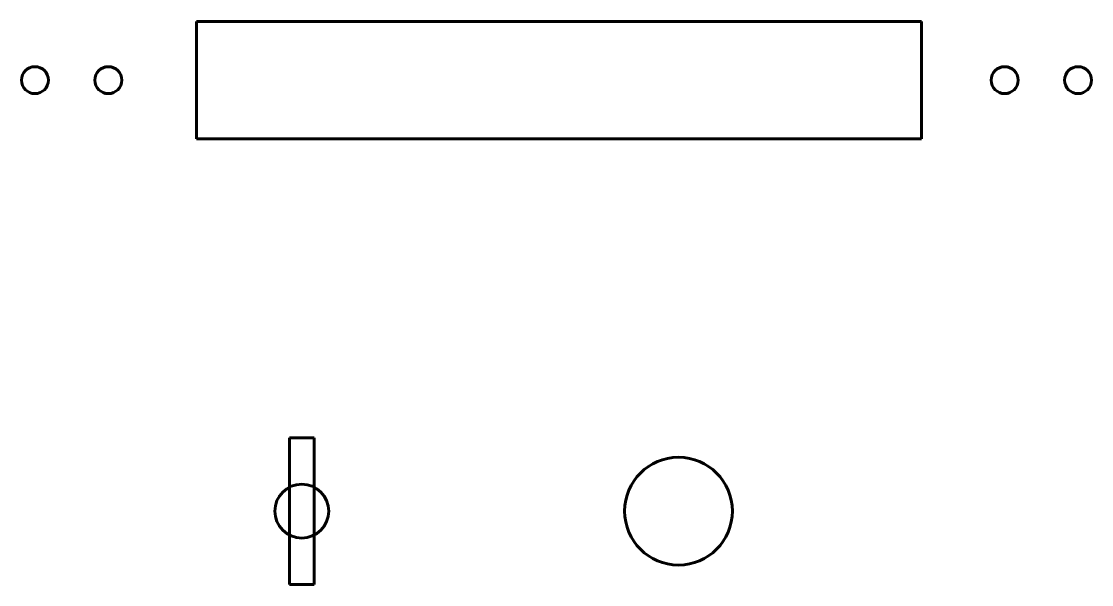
# Model space of a CAD drawing. Header units: millimetres. Extents: x 822 to 1041, y 137 to 252.
import ezdxf

# ---------------------------------------------------------------- set-up
doc = ezdxf.new("R2010")
doc.units = ezdxf.units.MM
doc.linetypes.add('K5LT32769', pattern=[0])
doc.linetypes.add('K5LT_BASIC', pattern=[0])
doc.layers.add('Системный слой', color=7, linetype='Continuous')

# ---------------------------------------------------------------- blocks, each defined once
blk = doc.blocks.new('U0')
at = {"layer": 'Системный слой', "color": 150, "linetype": 'K5LT_BASIC', "lineweight": 60, "true_color": 0x0080ff}
for p, q in [((881.89, 167.31), (876.89, 167.31)), ((876.89, 167.31), (876.89, 137.31)), ((881.89, 137.31), (881.89, 167.31)), ((876.89, 137.31), (881.89, 137.31))]:
    blk.add_line(p, q, dxfattribs=at)
blk = doc.blocks.new('U1')
at = {"layer": 'Системный слой', "color": 150, "linetype": 'K5LT_BASIC', "lineweight": 60, "true_color": 0x0080ff}
for p, q in [((857.89, 252.31), (1005.89, 252.31)), ((857.89, 228.31), (857.89, 252.31)), ((1005.89, 252.31), (1005.89, 228.31)), ((1005.89, 228.31), (857.89, 228.31))]:
    blk.add_line(p, q, dxfattribs=at)

msp = doc.modelspace()

# ---------------------------------------------------------------- linework, layer by layer
at = {"layer": 'Системный слой', "color": 5, "linetype": 'K5LT32769', "lineweight": 60, "true_color": 0x0000ff}
for centre in [(824.89, 240.31), (839.89, 240.31), (1022.89, 240.31), (1037.89, 240.31)]:
    msp.add_circle(centre, 2.75, dxfattribs=at)
at = {"layer": 'Системный слой', "color": 150, "linetype": 'K5LT_BASIC', "lineweight": 60, "true_color": 0x0080ff}
for centre, radius in [((956.3, 152.31), 11), ((879.39, 152.31), 5.5)]:
    msp.add_circle(centre, radius, dxfattribs=at)

# ---------------------------------------------------------------- block references
at = {"layer": 'Системный слой'}
for name in ['U1', 'U0']:
    msp.add_blockref(name, (0, 0), dxfattribs=at)

doc.saveas('drawing.dxf')
